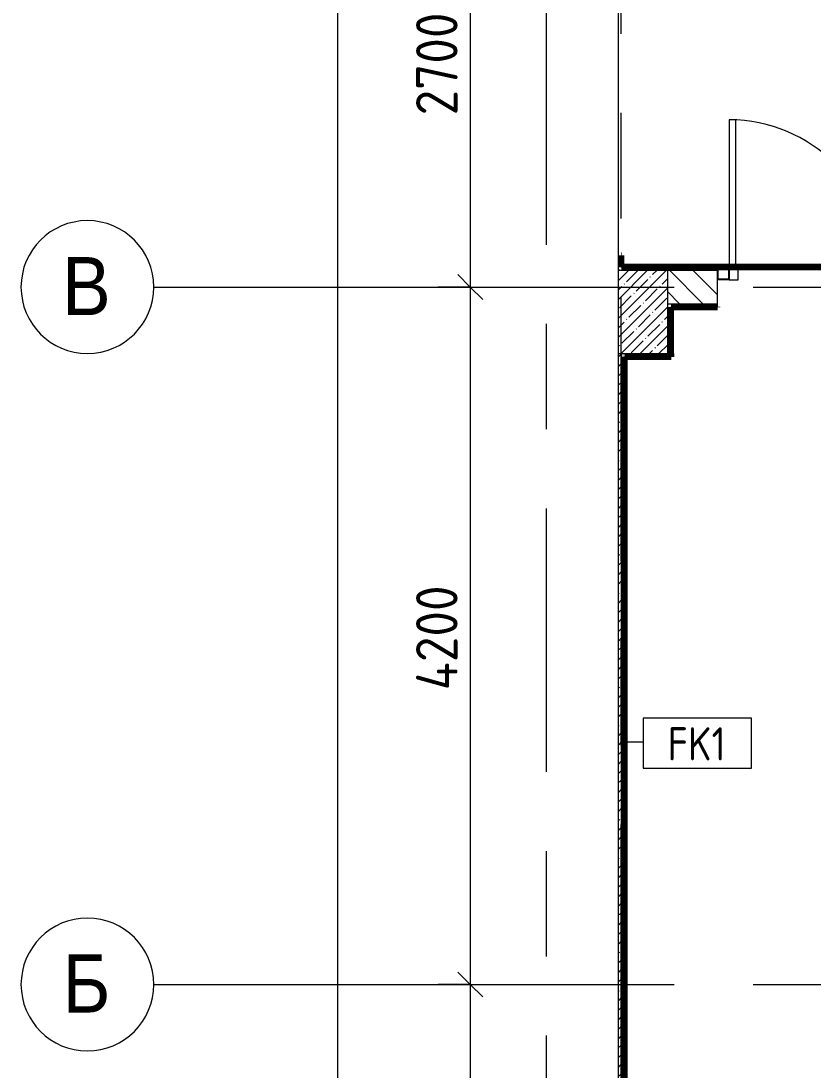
# Model space of a CAD drawing. Header units: millimetres. Extents: x 35144 to 233944, y -8553 to 29000.
# Drawn here: x 35144 to 39915, y 3079 to 9402 of the extents above; entities that cross this region are included whole.
import ezdxf

# ---------------------------------------------------------------- set-up
doc = ezdxf.new("R2010")
doc.units = ezdxf.units.MM
doc.linetypes.add('Осевая', pattern=[3175, 635, -476.25, 1587.5, -476.25])
for name, color, linetype, lineweight in [('A-ANNO-DIMS', 7, 'Continuous', 9), ('A-ANNO-DIMS-100', 7, 'Continuous', 9), ('A-DETL-GENF', 7, 'Continuous', 9), ('A-DOOR', 7, 'Continuous', 9), ('A-GLAZ-CWMG', 7, 'Continuous', 9), ('A-GLAZ-CWMG-1', 7, 'Continuous', 25), ('A-WALL', 7, 'Continuous', 9), ('A-WALL-IDEN', 7, 'Continuous', 9), ('I-WALL', 7, 'Continuous', 9), ('S-COLS', 7, 'Continuous', 9), ('Оси', 7, 'Continuous', 9), ('Оси-1', 7, 'Continuous', 20), ('Оси-2', 7, 'Осевая', 9)]:
    doc.layers.add(name, color=color, linetype=linetype, lineweight=lineweight)
for name, color, linetype, lineweight, true_color in [('A-WALL-3', 7, 'Continuous', 9, 0xff80c0), ('I-WALL-19', 7, 'Continuous', 80, 0x008000), ('I-WALL-6', 7, 'Continuous', 9, 0xc0c0c0), ('I-WALL-8', 7, 'Continuous', 80, 0xff80c0)]:
    doc.layers.add(name, color=color, linetype=linetype, lineweight=lineweight, true_color=true_color)
doc.styles.add('Arial', font='arial.ttf', dxfattribs={"width": 0.9, "height": 350})
doc.styles.add('GOST Common', font='GOST_Common.ttf', dxfattribs={"width": 0.9, "height": 200})
doc.styles.add('ISOCPEUR', font='isocpeur.ttf', dxfattribs={"width": 0.9, "height": 250})
doc.dimstyles.new('ISO-2_5_0_9К_БОЛЬШОЙ', dxfattribs={"dimscale": 304.8, "dimtxt": 248.995294, "dimasz": 0.492126, "dimexe": 0.393701, "dimexo": 0.984252, "dimgap": 0, "dimtad": 1, "dimdec": 0, "dimrnd": 10, "dimzin": 0, "dimdsep": 46, "dimtxsty": 'ISOCPEUR', "dimblk1": 'OBLIQUE', "dimblk2": 'OBLIQUE', "dimsah": 1, "dimcen": 0.09, "dimdle": 0.393701, "dimazin": 0, "dimtfac": 1, "dimtdec": 4, "dimtix": 1, "dimtmove": 0, "dimatfit": 3, "dimfxl": 1, "dimtvp": 1, "dimtolj": 1, "dimtzin": 0, "dimarcsym": 2})
doc.dimstyles.new('ISO-2_5_0_9К_БОЛЬШОЙ_1', dxfattribs={"dimscale": 304.8, "dimtxt": 248.995294, "dimasz": 0.492126, "dimexe": 0.393701, "dimexo": 0.984252, "dimgap": 0, "dimtad": 1, "dimdec": 0, "dimrnd": 10, "dimzin": 0, "dimdsep": 46, "dimtxsty": 'ISOCPEUR', "dimblk1": 'OBLIQUE', "dimblk2": 'OBLIQUE', "dimsah": 1, "dimcen": 0.09, "dimdle": 0.393701, "dimazin": 0, "dimtfac": 1, "dimtdec": 4, "dimtix": 1, "dimtmove": 2, "dimatfit": 3, "dimfxl": 1, "dimtvp": 1, "dimtolj": 1, "dimtzin": 0, "dimarcsym": 2})
pattern_1 = [(0, (0, 0), (121.92, 30.48), [10.058, -81.382, 10.058, -81.382, -487.68]), (0, (0, 0), (121.92, 30.48), [-182.88, 10.058, -172.822, 10.058, -81.382, -213.36]), (0, (0, 0), (121.92, 30.48), [-457.2, 10.058, -50.902, 10.058, -142.342]), (120, (45.72, 15.24), (-87.356454, 90.345817), [10.058, -81.382, 10.058, -81.382, -487.68]), (120, (45.72, 15.24), (-87.356454, 90.345817), [-182.88, 10.058, -172.822, 10.058, -81.382, -213.36]), (120, (45.72, 15.24), (-87.356454, 90.345817), [-457.2, 10.058, -50.902, 10.058, -142.342]), (240, (60.96, 76.2), (-34.563546, -120.825817), [10.058, -81.382, 10.058, -81.382, -487.68]), (240, (60.96, 76.2), (-34.563546, -120.825817), [-182.88, 10.058, -172.822, 10.058, -81.382, -213.36]), (240, (60.96, 76.2), (-34.563546, -120.825817), [-457.2, 10.058, -50.902, 10.058, -142.342])]

# ---------------------------------------------------------------- blocks, each defined once
blk = doc.blocks.new('BSC_Колонна _Прямоугольная - 500х500-23286270-План отделки стен 1 этажа в осях 17-23')
at = {"layer": 'S-COLS'}
h = blk.add_hatch(dxfattribs=at)
h.set_pattern_fill('FP_2', color=256, style=0, pattern_type=2)
h.set_pattern_definition([(45, (-38790, -7650), (-57.02463, 57.02463), []), (45, (-38732.975, -7650), (-57.02463, 57.02463), [100.806, -20.161, 3.353, -16.808])])
h.paths.add_polyline_path([(-47.3, -250), (250, -250), (250, 250), (-47.3, 250), (-47.3, -65.3)])
for p, q in [((250, 250), (-47.3, 250)), ((250, -250), (250, 250)), ((-47.3, -250), (250, -250))]:
    blk.add_line(p, q, dxfattribs=at)
blk = doc.blocks.new('Дверь_Витражная_остекление_ - ДВН_ДАО_Главный вход_1200 в свету-31742133-План отделки стен 1 этажа в осях 17-23')
at = {"layer": 'A-DETL-GENF'}
for p, q in [((-607.5, 925), (-647.5, 925)), ((-647.5, 925), (-647.5, 35)), ((-607.5, 30), (-607.5, 925)), ((647.5, 430), (607.5, 430)), ((607.5, 430), (607.5, 30)), ((647.5, 35), (647.5, 430)), ((-647.5, 30), (-607.5, 30)), ((-592.5, 30), (-647.5, 30)), ((-592.5, -40), (-592.5, 30)), ((592.5, -40), (592.5, 30)), ((592.5, 30), (647.5, 30)), ((607.5, 30), (647.5, 30)), ((-647.5, -35), (-647.5, -40)), ((-647.5, -40), (-592.5, -40)), ((647.5, -40), (592.5, -40)), ((647.5, -35), (647.5, -40))]:
    blk.add_line(p, q, dxfattribs=at)
at = {"layer": 'A-DOOR'}
for p, q in [((-647.5, 925), (-647.5, 35)), ((647.5, 430), (647.5, 35))]:
    blk.add_line(p, q, dxfattribs=at)
for centre, radius, start, end in [((-647.5, 30), 895, 360, 90), ((647.5, 30), 400, 90, 180)]:
    blk.add_arc(centre, radius, start, end, dxfattribs=at)
blk = doc.blocks.new('Прямоугольный импост - 50 x 70 мм-31701779-План отделки стен 1 этажа в осях 17-23')
at = {"layer": 'A-GLAZ-CWMG-1'}
for p, q in [((0, 35), (-70, 35)), ((-70, 35), (-70, -35)), ((0, -35), (0, 35)), ((-70, -35), (0, -35))]:
    blk.add_line(p, q, dxfattribs=at)
blk = doc.blocks.new('DET_L_Линия разрыва - М100-30654842-План отделки стен 1 этажа в осях 17-23')
at = {"layer": 'A-DETL-GENF'}
blk.add_line((24079.7, 0), (12339.9, 0), dxfattribs=at)
blk = doc.blocks.new('Ось сетки - D8-29747960-План отделки стен 1 этажа в осях 17-23')
at = {"layer": 'Оси-1'}
for start, end in [(360, 180), (180, 360)]:
    blk.add_arc((0, 0), 4, start, end, dxfattribs=at)
blk = doc.blocks.new('DIMBLOCK29-План отделки стен 1 этажа в осях 17-23')
at = {"layer": 'A-ANNO-DIMS-100', "lineweight": 20}
for p, q in [((37850.4, 10500), (37775.4, 10575)), ((37850.4, 10500), (37925.4, 10425)), ((37850.4, 7800), (37775.4, 7875)), ((37850.4, 7800), (37925.4, 7725))]:
    blk.add_line(p, q, dxfattribs=at)
at = {"layer": 'A-ANNO-DIMS-100'}
for p, q in [((37656.4, 10500), (37970.4, 10500)), ((37850.4, 10500), (37656.4, 10500)), ((37850.4, 10500), (37850.4, 7800)), ((37656.4, 7800), (37970.4, 7800)), ((37850.4, 7800), (37656.4, 7800))]:
    blk.add_line(p, q, dxfattribs=at)
at = {"layer": 'A-ANNO-DIMS-100', "color": 0, "insert": (37523.7, 8834), "char_height": 250, "width": 758.478, "attachment_point": 1, "rotation": 90, "line_spacing_factor": 1.149209, "style": 'ISOCPEUR'}
blk.add_mtext('2700', dxfattribs=at)
blk = doc.blocks.new('_Oblique')
at = {"color": 0, "linetype": 'ByBlock', "lineweight": -2}
blk.add_line((-0.5, -0.5), (0.5, 0.5), dxfattribs=at)
blk = doc.blocks.new('DIMBLOCK30-План отделки стен 1 этажа в осях 17-23')
at = {"layer": 'A-ANNO-DIMS-100', "lineweight": 20}
for p, q in [((37850.4, 7800), (37775.4, 7875)), ((37850.4, 7800), (37925.4, 7725)), ((37850.4, 3600), (37775.4, 3675)), ((37850.4, 3600), (37925.4, 3525))]:
    blk.add_line(p, q, dxfattribs=at)
at = {"layer": 'A-ANNO-DIMS-100'}
for p, q in [((37656.4, 7800), (37970.4, 7800)), ((37850.4, 7800), (37656.4, 7800)), ((37850.4, 7800), (37850.4, 3600)), ((37656.4, 3600), (37970.4, 3600)), ((37850.4, 3600), (37656.4, 3600))]:
    blk.add_line(p, q, dxfattribs=at)
at = {"layer": 'A-ANNO-DIMS-100', "color": 0, "insert": (37523.7, 5372), "char_height": 250, "width": 787.208, "attachment_point": 1, "rotation": 90, "line_spacing_factor": 1.149209, "style": 'ISOCPEUR'}
blk.add_mtext('4200', dxfattribs=at)
blk = doc.blocks.new('DIMBLOCK31-План отделки стен 1 этажа в осях 17-23')
at = {"layer": 'A-ANNO-DIMS-100', "lineweight": 20}
for p, q in [((37850.4, 3600), (37775.4, 3675)), ((37850.4, 3600), (37925.4, 3525)), ((37850.4, 0), (37775.4, 75)), ((37850.4, 0), (37925.4, -75))]:
    blk.add_line(p, q, dxfattribs=at)
at = {"layer": 'A-ANNO-DIMS-100'}
for p, q in [((37656.4, 3600), (37970.4, 3600)), ((37850.4, 3600), (37656.4, 3600)), ((37850.4, 3600), (37850.4, -120)), ((37656.4, 0), (37970.4, 0)), ((37850.4, 0), (37656.4, 0))]:
    blk.add_line(p, q, dxfattribs=at)
at = {"layer": 'A-ANNO-DIMS-100', "color": 0, "insert": (37523.7, 1484), "char_height": 250, "width": 758.478, "attachment_point": 1, "rotation": 90, "line_spacing_factor": 1.149209, "style": 'ISOCPEUR'}
blk.add_mtext('3600', dxfattribs=at)
blk = doc.blocks.new('DIMBLOCK32-План отделки стен 1 этажа в осях 17-23')
at = {"layer": 'A-ANNO-DIMS-100', "lineweight": 20}
for p, q in [((37050.4, 27000), (36975.4, 27075)), ((37050.4, 27000), (37125.4, 26925)), ((37050.4, 0), (36975.4, 75)), ((37050.4, 0), (37125.4, -75))]:
    blk.add_line(p, q, dxfattribs=at)
at = {"layer": 'A-ANNO-DIMS-100'}
for p, q in [((37050.4, 27120), (37050.4, -120)), ((36856.4, 27000), (37170.4, 27000)), ((37050.4, 27000), (36856.4, 27000)), ((36856.4, 0), (37170.4, 0)), ((37050.4, 0), (36856.4, 0))]:
    blk.add_line(p, q, dxfattribs=at)
at = {"layer": 'A-ANNO-DIMS-100', "color": 0, "insert": (36723.7, 13572), "char_height": 250, "width": 948.097, "attachment_point": 1, "rotation": 90, "line_spacing_factor": 1.149209, "style": 'ISOCPEUR'}
blk.add_mtext('27000', dxfattribs=at)
blk = doc.blocks.new('М_стена_0001 - Типоразмер_без рамки-25382661-План отделки стен 1 этажа в осях 17-23')
at = {"layer": 'A-WALL-IDEN'}
for p, q in [((3.258, 1.523), (-3.273, 1.523)), ((-3.273, 1.523), (-3.273, -1.477)), ((3.258, -1.477), (3.258, 1.523)), ((-3.273, -1.477), (3.258, -1.477))]:
    blk.add_line(p, q, dxfattribs=at)

msp = doc.modelspace()

# ---------------------------------------------------------------- hatches: boundary and pattern name
at = {"layer": 'I-WALL'}
h = msp.add_hatch(dxfattribs=at)
h.set_pattern_fill('FP_80', color=256, style=0, pattern_type=2)
h.set_pattern_definition(pattern_1)
h.paths.add_polyline_path([(38742.7, 7900), (38760, 7900), (38760, 7980), (38742.7, 7980), (38742.7, 7902.7)])
h.paths.add_polyline_path([(38760, 10130), (38760, 10230), (38742.7, 10230), (38742.7, 10130)])
h = msp.add_hatch(dxfattribs=at)
h.set_pattern_fill('FP_80', color=256, style=0, pattern_type=2)
h.set_pattern_definition(pattern_1)
h.paths.add_polyline_path([(60610, 7900), (65880, 7900), (65880, 7908), (65910, 7908), (65910, 7920), (60610, 7920)])
h.paths.add_polyline_path([(75460, 7900), (75459, 7920), (73730, 7920), (73730, 7908), (73760, 7908), (73760, 7900), (75384.2, 7900)])
h.paths.add_polyline_path([(69446.9, 7900), (70680, 7900), (70680, 7908), (70710, 7908), (70710, 7920), (69360, 7920), (69360, 7908), (69390, 7908), (69390, 7900)])
h.paths.add_polyline_path([(67962.6, 7900), (68230, 7900.4), (68230, 7908), (68260, 7908), (68260, 7920), (66860, 7920), (66860, 7908), (66890, 7908), (66890, 7900)])
h.paths.add_polyline_path([(58110, 7900), (58110, 7920), (50710, 7920), (50710, 7900), (56910, 7900)])
h.paths.add_polyline_path([(72250, 7900), (72250, 7908), (72280, 7908), (72280, 7920), (71660, 7920), (71660, 7908), (71690, 7908), (71690, 7900)])
h.paths.add_polyline_path([(38760, 7900), (39340, 7900), (39340, 7920), (38760, 7920)])
h.paths.add_polyline_path([(46110, 7900), (48210, 7900), (48210, 7920), (41840, 7920), (41840, 7900), (44910, 7900)])
h = msp.add_hatch(dxfattribs=at)
h.set_pattern_fill('FP_21', color=256, style=0, pattern_type=2)
h.set_pattern_definition([(135, (0, 0), (-70.71068, -70.71068), [])])
h.paths.add_polyline_path([(42910, 7700), (42910, 7900), (41840, 7900), (41840, 7700)])
h.paths.add_polyline_path([(39340, 7700), (39340, 7900), (39040, 7900), (39040, 7700)])
h = msp.add_hatch(dxfattribs=at)
h.set_pattern_fill('FP_80', color=256, style=0, pattern_type=2)
h.set_pattern_definition(pattern_1)
h.paths.add_polyline_path([(39040, 7400), (39060, 7400), (39060, 7700), (39040, 7700)])
h = msp.add_hatch(dxfattribs=at)
h.set_pattern_fill('FP_80', color=256, style=0, pattern_type=2)
h.set_pattern_definition(pattern_1)
h.paths.add_polyline_path([(42890, 7680), (42910, 7680), (42910, 7700), (41840, 7700), (41840, 7680), (42889, 7680)])
h.paths.add_polyline_path([(39060, 7680), (39340, 7680), (39340, 7700), (39060, 7700)])
h = msp.add_hatch(dxfattribs=at)
h.set_pattern_fill('FP_1', color=256, style=0, pattern_type=2)
h.set_pattern_definition([(45, (0, 0), (-57.02463, 57.02463), []), (45, (57.025, 0), (-57.02463, 57.02463), [100.806, -20.161, 3.353, -16.808])])
h.paths.add_polyline_path([(38760, 400), (38760, 7400), (38742.7, 7400), (38742.7, 400)])
h = msp.add_hatch(dxfattribs=at)
h.set_pattern_fill('FP_80', color=256, style=0, pattern_type=2)
h.set_pattern_definition(pattern_1)
h.paths.add_polyline_path([(38780, 800), (38780, 7400), (38760, 7400), (38760, 800)])
h = msp.add_hatch(dxfattribs=at)
h.set_pattern_fill('FP_80', color=256, style=0, pattern_type=2)
h.set_pattern_definition(pattern_1)
h.paths.add_polyline_path([(39040, 7380), (39060, 7380), (39060, 7400), (38780, 7400), (38780, 7380), (39018.3, 7380)])

# ---------------------------------------------------------------- linework, layer by layer
at = {"layer": 'A-WALL'}
for p, q in [((38761, 7920), (38760, 7920)), ((39060, 7679), (39060, 7680)), ((39060, 7680), (39340, 7680)), ((38780, 7379), (38780, 7380)), ((38780, 7380), (39060, 7380))]:
    msp.add_line(p, q, dxfattribs=at)
at = {"layer": 'A-WALL-3'}
for p, q in [((38761, 7920), (39340, 7920)), ((39060, 7679), (39060, 7400)), ((39061, 7679), (39060, 7679)), ((38780, 7379), (38780, 800))]:
    msp.add_line(p, q, dxfattribs=at)
at = {"layer": 'A-WALL-IDEN'}
msp.add_line((38780.5, 5061.4), (38891.4, 5061.4), dxfattribs=at)
at = {"layer": 'I-WALL-19'}
for p, q in [((39061, 7679), (39340, 7679)), ((39340, 7679), (39340, 7680))]:
    msp.add_line(p, q, dxfattribs=at)
at = {"layer": 'I-WALL-6'}
for p, q in [((38760, 7980), (38742.7, 7980)), ((39340, 7680), (39340, 7920)), ((39340, 7900), (39040, 7900)), ((39040, 7700), (39340, 7700)), ((38760, 7400), (38760, 780))]:
    msp.add_line(p, q, dxfattribs=at)
at = {"layer": 'I-WALL-8'}
for p, q in [((38760, 7990), (38760, 7920)), ((38761, 7990), (38760, 7990)), ((38761, 7921), (38761, 7990)), ((65280, 7921), (38761, 7921)), ((39340, 7920), (65280, 7920)), ((39061, 7379), (39061, 7679)), ((39060, 7400), (39060, 7380)), ((38781, 7379), (39061, 7379)), ((38781, 801), (38781, 7379))]:
    msp.add_line(p, q, dxfattribs=at)
at = {"layer": 'Оси'}
for p, q in [((35943.7, 7800), (38443.7, 7800)), ((35943.7, 3600), (38443.7, 3600))]:
    msp.add_line(p, q, dxfattribs=at)
at = {"layer": 'Оси-2'}
for p, q in [((38310, 593.7), (38310, 21277.7)), ((38760, 1863.7), (38760, 12700)), ((38443.7, 7800), (82200, 7800)), ((38443.7, 3600), (82200, 3600))]:
    msp.add_line(p, q, dxfattribs=at)

# ---------------------------------------------------------------- block references
at = {"layer": 'A-DETL-GENF', "rotation": 270.0000000000003}
msp.add_blockref('DET_L_Линия разрыва - М100-30654842-План отделки стен 1 этажа в осях 17-23', (38742.7, 23799.7), dxfattribs=at)
at = {"layer": 'A-DOOR'}
msp.add_blockref('Дверь_Витражная_остекление_ - ДВН_ДАО_Главный вход_1200 в свету-31742133-План отделки стен 1 этажа в осях 17-23', (40057.5, 7883), dxfattribs=at)
at = {"layer": 'A-GLAZ-CWMG', "rotation": 180}
msp.add_blockref('Прямоугольный импост - 50 x 70 мм-31701779-План отделки стен 1 этажа в осях 17-23', (39340, 7883), dxfattribs=at)
at = {"layer": 'A-WALL-IDEN', "xscale": 99.99999999999993, "yscale": 99.99999999999993, "zscale": 99.99999999999993}
msp.add_blockref('М_стена_0001 - Типоразмер_без рамки-25382661-План отделки стен 1 этажа в осях 17-23', (39218.8, 5051), dxfattribs=at)
at = {"layer": 'S-COLS'}
msp.add_blockref('BSC_Колонна _Прямоугольная - 500х500-23286270-План отделки стен 1 этажа в осях 17-23', (38790, 7650), dxfattribs=at)
at = {"layer": 'Оси-1', "xscale": 99.99999999999993, "yscale": 99.99999999999993, "zscale": 99.99999999999993, "rotation": 269.9999999999994}
for p in [(35543.7, 7800), (35543.7, 3600)]:
    msp.add_blockref('Ось сетки - D8-29747960-План отделки стен 1 этажа в осях 17-23', p, dxfattribs=at)

# ---------------------------------------------------------------- texts
at = {"layer": 'A-WALL-IDEN', "insert": (39038.5, 5149), "char_height": 200, "width": 447.342, "attachment_point": 1, "style": 'GOST Common'}
msp.add_mtext('FK1', dxfattribs=at)
at = {"layer": 'Оси', "char_height": 350, "attachment_point": 1, "style": 'Arial'}
for s, insert, width in [('\\fArial|b0|i0|c204|p34|;\\W.9;В', (35390.9, 7981), 360.759), ('\\fArial|b0|i0|c204|p34|;\\W.9;Б', (35394, 3781), 353.544)]:
    msp.add_mtext(s, dxfattribs=dict(at, insert=insert, width=width))

# ---------------------------------------------------------------- dimensions: what is measured, and where the dimension line sits
at = {"layer": 'A-ANNO-DIMS'}
dim = msp.add_linear_dim(base=(37050.4, 0), p1=(37156.4, 27000), p2=(37156.4, 0), angle=90, dimstyle='ISO-2_5_0_9К_БОЛЬШОЙ_1', override={"dimpost": '<>', "dimfxl": 26999.999823}, dxfattribs=at)
dim.commit()
dim.dimension.update_dxf_attribs({"geometry": 'DIMBLOCK32-План отделки стен 1 этажа в осях 17-23', "text_midpoint": (36890.4, 14046), "dimtype": 160, "text_rotation": 90})
for base, p1, p2, override, picture, middle in [((37850.4, 7800), (37956.4, 10500), (37956.4, 7800), {"dimpost": '<>', "dimfxl": 2700}, 'DIMBLOCK29-План отделки стен 1 этажа в осях 17-23', (37725.4, 9150)), ((37850.4, 3600), (37956.4, 7800), (37956.4, 3600), {"dimpost": '<>', "dimfxl": 4200}, 'DIMBLOCK30-План отделки стен 1 этажа в осях 17-23', (37725.4, 5700)), ((37850.4, 0), (37956.4, 3600), (37956.4, 0), {"dimpost": '<>', "dimfxl": 3600}, 'DIMBLOCK31-План отделки стен 1 этажа в осях 17-23', (37725.4, 1800))]:
    dim = msp.add_linear_dim(base=base, p1=p1, p2=p2, angle=90, dimstyle='ISO-2_5_0_9К_БОЛЬШОЙ', override=override, dxfattribs=at)
    dim.commit()
    dim.dimension.update_dxf_attribs({"geometry": picture, "text_midpoint": middle})

doc.saveas('drawing.dxf')
